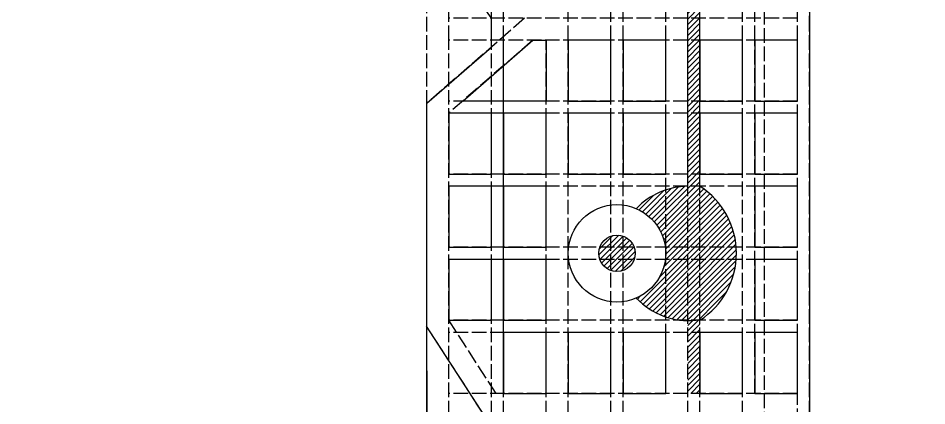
# Model space of a CAD drawing. Header units: millimetres. Extents: x -14568604 to 2614826, y -15966657 to 4339860.
# Drawn here: x -2849176 to -2103801, y -12115475 to -11797243 of the extents above; entities that cross this region are included whole.
import ezdxf

# ---------------------------------------------------------------- set-up
doc = ezdxf.new("R2010")
doc.units = ezdxf.units.MM
doc.linetypes.add('ACAD_ISO02W100', pattern=[15, 12, -3])
doc.layers.add('buildings', color=1, linetype='Continuous')
doc.layers.add('základní mřížka', color=50, linetype='ACAD_ISO02W100')
doc.layers.add('master plan', color=7, linetype='Continuous', lineweight=30)
doc.layers.add('vodní plocha', color=130, linetype='Continuous', lineweight=30)

msp = doc.modelspace()

# ---------------------------------------------------------------- hatches: boundary and pattern name
at = {"layer": 'buildings'}
h = msp.add_hatch(dxfattribs=at)
h.set_pattern_fill('ANSI31', color=1, scale=1000)
h.set_pattern_definition([(45, (-2526485.6, -12131743), (-2245.064, 2245.064), [])])
edge = h.paths.add_edge_path()
edge.add_arc((-2357985.61, -11990243.142), 15000, 0, 360)
at = {"layer": 'vodní plocha'}
h = msp.add_hatch(dxfattribs=at)
h.set_pattern_fill('ANSI31', color=256, scale=1000)
h.set_pattern_definition([(45, (-2531985.6, -12133243), (-2245.064, 2245.064), [])])
edge = h.paths.add_edge_path()
edge.add_arc((-2299505.764, -11993830.979), 58589.802, 108.385604185, 136.570146252)
edge.add_arc((-2357985.61, -11990243.142), 40000, 7.180755782, 66.529676944, ccw=False)
edge.add_line((-2318299.341, -11985243.142), (-2317985.61, -11985243.142))
edge.add_line((-2317985.61, -11985243.142), (-2317985.61, -11938231.876))
edge = h.paths.add_edge_path()
edge.add_arc((-2299505.764, -11993830.979), 58589.802, 90.469253041, 108.385604184)
edge.add_line((-2317985.61, -11938231.876), (-2317985.61, -11985243.142))
edge.add_line((-2317985.61, -11985243.142), (-2299985.61, -11985243.142))
edge.add_line((-2299985.61, -11985243.142), (-2299985.61, -11935243.142))
h.paths.add_polyline_path([(-2299985.61, -11985243.142), (-2317985.61, -11985243.142), (-2317985.61, -11995243.142), (-2299985.61, -11995243.142)])
edge = h.paths.add_edge_path()
edge.add_line((-2299985.61, -11995243.142), (-2317985.61, -11995243.142))
edge.add_line((-2317985.61, -11995243.142), (-2317985.61, -12042454.489))
edge.add_arc((-2327728.804, -12071470.477), 30608.126, 62.551607708, 71.438614336, ccw=False)
edge.add_line((-2313620.004, -12044308.018), (-2300057.799, -12045788.939))
edge.add_line((-2300057.799, -12045788.939), (-2299985.61, -11995243.142))
edge = h.paths.add_edge_path()
edge.add_line((-2317985.61, -11995243.142), (-2318299.341, -11995243.142))
edge.add_arc((-2357985.61, -11990243.142), 40000, 293.394754672, 352.81924422, ccw=False)
edge.add_arc((-2299103.083, -11986560.251), 58997.591, 223.210525875, 251.333694132)
edge.add_line((-2317985.61, -12042454.489), (-2317985.61, -11995243.142))
edge = h.paths.add_edge_path()
edge.add_line((-2289985.61, -11935243.142), (-2289985.61, -11557243.142))
edge.add_line((-2289985.61, -11557243.142), (-2299985.61, -11557243.142))
edge.add_line((-2299985.61, -11557243.142), (-2299985.61, -12105243.142))
edge.add_line((-2299985.61, -12105243.142), (-2289985.61, -12105243.142))
edge.add_line((-2289985.61, -12105243.142), (-2289985.61, -12045243.142))
edge.add_arc((-2325364.777, -11990243.142), 65396.372, 302.751457433, 417.248542568)

# ---------------------------------------------------------------- linework, layer by layer
at = {"layer": 'buildings', "color": 7}
for radius in [40000, 15000]:
    msp.add_circle((-2357985.61, -11990243.142), radius, dxfattribs=at)
at = {"layer": 'master plan', "ltscale": 1000}
for points in [[(-2426985.61, -11815243.142), (-2415985.61, -11815243.142), (-2415985.61, -11865243.142), (-2484485.61, -11865243.142), (-2426985.61, -11815243.142)], [(-2397985.61, -11865243.142), (-2362985.61, -11865243.142), (-2362985.61, -11815243.142), (-2397985.61, -11815243.142), (-2397985.61, -11865243.142)], [(-2352985.61, -11865243.142), (-2317985.61, -11865243.142), (-2317985.61, -11815243.142), (-2352985.61, -11815243.142), (-2352985.61, -11865243.142)], [(-2289985.61, -11865243.142), (-2254985.61, -11865243.142), (-2254985.61, -11815243.142), (-2289985.61, -11815243.142), (-2289985.61, -11865243.142)], [(-2244985.61, -11865243.142), (-2209985.61, -11865243.142), (-2209985.61, -11815243.142), (-2244985.61, -11815243.142), (-2244985.61, -11865243.142)], [(-2495985.61, -11925243.142), (-2460985.61, -11925243.142), (-2460985.61, -11875243.142), (-2495985.61, -11875243.142), (-2495985.61, -11925243.142)], [(-2450985.61, -11925243.142), (-2415985.61, -11925243.142), (-2415985.61, -11875243.142), (-2450985.61, -11875243.142), (-2450985.61, -11925243.142)], [(-2397985.61, -11925243.142), (-2362985.61, -11925243.142), (-2362985.61, -11875243.142), (-2397985.61, -11875243.142), (-2397985.61, -11925243.142)], [(-2352985.61, -11925243.142), (-2317985.61, -11925243.142), (-2317985.61, -11875243.142), (-2352985.61, -11875243.142), (-2352985.61, -11925243.142)], [(-2289985.61, -11925243.142), (-2254985.61, -11925243.142), (-2254985.61, -11875243.142), (-2289985.61, -11875243.142), (-2289985.61, -11925243.142)], [(-2244985.61, -11925243.142), (-2209985.61, -11925243.142), (-2209985.61, -11875243.142), (-2244985.61, -11875243.142), (-2244985.61, -11925243.142)], [(-2495985.61, -11985243.142), (-2460985.61, -11985243.142), (-2460985.61, -11935243.142), (-2495985.61, -11935243.142), (-2495985.61, -11985243.142)], [(-2450985.61, -11985243.142), (-2415985.61, -11985243.142), (-2415985.61, -11935243.142), (-2450985.61, -11935243.142), (-2450985.61, -11985243.142)], [(-2244985.61, -11985243.142), (-2209985.61, -11985243.142), (-2209985.61, -11935243.142), (-2244985.61, -11935243.142), (-2244985.61, -11985243.142)], [(-2495985.61, -12045243.142), (-2460985.61, -12045243.142), (-2460985.61, -11995243.142), (-2495985.61, -11995243.142), (-2495985.61, -12045243.142)], [(-2450985.61, -12045243.142), (-2415985.61, -12045243.142), (-2415985.61, -11995243.142), (-2450985.61, -11995243.142), (-2450985.61, -12045243.142)], [(-2244985.61, -12045243.142), (-2209985.61, -12045243.142), (-2209985.61, -11995243.142), (-2244985.61, -11995243.142), (-2244985.61, -12045243.142)], [(-2466878.583, -12123243.142), (-2514167.965, -12050147.601), (-2513985.61, -12123243.142), (-2466878.583, -12123243.142)], [(-2450985.61, -12105243.142), (-2415985.61, -12105243.142), (-2415985.61, -12055243.142), (-2450985.61, -12055243.142), (-2450985.61, -12105243.142)], [(-2397985.61, -12105243.142), (-2362985.61, -12105243.142), (-2362985.61, -12055243.142), (-2397985.61, -12055243.142), (-2397985.61, -12105243.142)], [(-2352985.61, -12105243.142), (-2317985.61, -12105243.142), (-2317985.61, -12055243.142), (-2352985.61, -12055243.142), (-2352985.61, -12105243.142)], [(-2289985.61, -12105243.142), (-2254985.61, -12105243.142), (-2254985.61, -12055243.142), (-2289985.61, -12055243.142), (-2289985.61, -12105243.142)], [(-2244985.61, -12105243.142), (-2209985.61, -12105243.142), (-2209985.61, -12055243.142), (-2244985.61, -12055243.142), (-2244985.61, -12105243.142)]]:
    msp.add_lwpolyline(points, dxfattribs=at)
at = {"layer": 'vodní plocha', "ltscale": 1000}
for p, q in [((-2199985.61, -11557243.142), (-2199985.61, -12494243.142)), ((-2460985.61, -11797243.142), (-2495985.61, -11747243.142)), ((-2460985.61, -11820954.836), (-2460985.61, -11797243.142)), ((-2513985.61, -11867041.793), (-2460985.61, -11820954.836)), ((-2513985.61, -12424963.845), (-2513985.61, -11867041.793))]:
    msp.add_line(p, q, dxfattribs=at)
for points in [[(-2289985.61, -11935243.142), (-2289985.61, -11557243.142)], [(-2299985.61, -11935243.142), (-2299985.61, -11617243.142)]]:
    msp.add_lwpolyline(points, dxfattribs=at)
at = {"layer": 'vodní plocha'}
for centre, radius, start, end in [((-2299505.764, -11993830.979), 58589.802, 90.469253009, 136.570146182), ((-2325364.777, -11990243.142), 65396.372, 302.751457409, 57.248542591), ((-2299103.083, -11986560.251), 58997.591, 223.210525947, 275.920547715)]:
    msp.add_arc(centre, radius, start, end, dxfattribs=at)
at = {"layer": 'základní mřížka', "ltscale": 1000}
for p, q in [((-2433717.161, -11797243.142), (-2513985.61, -11867041.793)), ((-2426985.61, -11815243.142), (-2495985.61, -11875243.142)), ((-2254985.61, -12123243.142), (-2254985.61, -11815243.142)), ((-2209985.61, -12384532.549), (-2209985.61, -12105243.142))]:
    msp.add_line(p, q, dxfattribs=at)
for points in [[(-2513985.61, -12123243.142), (-2513985.61, -11557243.142)], [(-2397985.61, -11815243.142), (-2397985.61, -11557243.142)], [(-2299985.61, -11815243.142), (-2299985.61, -11557243.142)], [(-2289985.61, -11815243.142), (-2289985.61, -11557243.142)], [(-2209985.61, -11815243.142), (-2209985.61, -11557243.142)], [(-2199985.61, -11807243.142), (-2199985.61, -11557243.142)], [(-2495985.61, -11815243.142), (-2495985.61, -11567243.142)], [(-2460985.61, -11815243.142), (-2460985.61, -11567243.142)], [(-2450985.61, -11815243.142), (-2450985.61, -11567243.142)], [(-2450985.61, -11815243.142), (-2450985.61, -11567243.142)], [(-2362985.61, -11815243.142), (-2362985.61, -11567243.142)], [(-2352985.61, -11815243.142), (-2352985.61, -11567243.142)], [(-2317985.61, -11815243.142), (-2317985.61, -11567243.142)], [(-2254985.61, -11815243.142), (-2254985.61, -11737243.142)], [(-2244985.61, -11815243.142), (-2244985.61, -11737243.142)], [(-2236985.61, -12417445.727), (-2236985.61, -11737243.142)], [(-2209985.61, -11797243.142), (-2495985.61, -11797243.142)], [(-2199985.61, -12123243.142), (-2199985.61, -11797243.142)], [(-2495985.61, -12123243.142), (-2495985.61, -11815243.142)], [(-2209985.61, -11815243.142), (-2495985.61, -11815243.142)], [(-2460985.61, -12123243.142), (-2460985.61, -11815243.142)], [(-2450985.61, -12105243.142), (-2450985.61, -11815243.142)], [(-2450985.61, -12123243.142), (-2450985.61, -11815243.142)], [(-2415985.61, -12123243.142), (-2415985.61, -11815243.142)], [(-2397985.61, -12123243.142), (-2397985.61, -11815243.142)], [(-2362985.61, -12123243.142), (-2362985.61, -11815243.142)], [(-2352985.61, -12123243.142), (-2352985.61, -11815243.142)], [(-2317985.61, -12105243.142), (-2317985.61, -11815243.142)], [(-2299985.61, -12123243.142), (-2299985.61, -11815243.142)], [(-2289985.61, -12123243.142), (-2289985.61, -11815243.142)], [(-2244985.61, -12105243.142), (-2244985.61, -11815243.142)], [(-2209985.61, -12105243.142), (-2209985.61, -11815243.142)], [(-2209985.61, -11865243.142), (-2495985.61, -11865243.142)], [(-2209985.61, -11875243.142), (-2495985.61, -11875243.142)], [(-2209985.61, -11925243.142), (-2495985.61, -11925243.142)], [(-2209985.61, -11935243.142), (-2495985.61, -11935243.142)], [(-2209985.61, -11985243.142), (-2495985.61, -11985243.142)], [(-2209985.61, -11995243.142), (-2495985.61, -11995243.142)], [(-2209985.61, -11995243.142), (-2495985.61, -11995243.142)], [(-2457085.23, -12105243.142), (-2495985.61, -12045114.541)], [(-2209985.61, -12045243.142), (-2495985.61, -12045243.142)], [(-2466878.583, -12123243.142), (-2514167.965, -12050147.601)], [(-2209985.61, -12055243.142), (-2495985.61, -12055243.142)], [(-2209985.61, -12055243.142), (-2495985.61, -12055243.142)], [(-2209985.61, -12105243.142), (-2495985.61, -12105243.142)]]:
    msp.add_lwpolyline(points, dxfattribs=at)
msp.add_circle((-2103801.02, -12574073.187), 1490749.138, dxfattribs=at)

doc.saveas('drawing.dxf')
